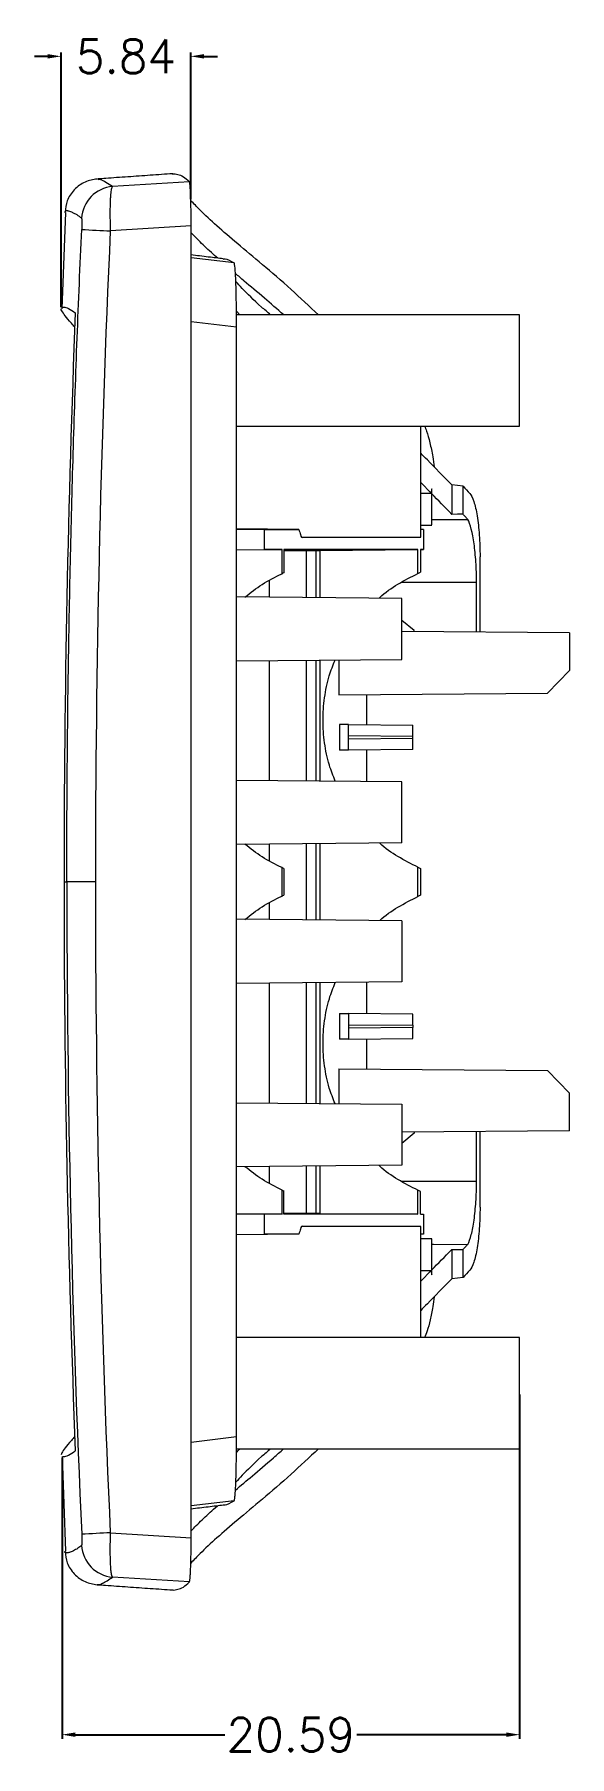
# Model space of a CAD drawing. Header units: inches. Extents: x 1474 to 3696, y 573 to 1061.
# Drawn here: x 1860.5 to 1884.6, y 852.7 to 930.1 of the extents above; entities that cross this region are included whole.
import ezdxf

# ---------------------------------------------------------------- set-up
doc = ezdxf.new("R2010")
doc.units = ezdxf.units.IN
doc.styles.get("Standard").update_dxf_attribs({"font": 'txt', "bigfont": 'gbcbig.shx'})
doc.dimstyles.new('2', dxfattribs={"dimtxt": 1.5, "dimasz": 0.6, "dimexe": 0.18, "dimexo": 0.0625, "dimgap": 0.09, "dimtad": 0, "dimtih": 1, "dimtoh": 1, "dimzin": 0, "dimdsep": 46, "dimtxsty": 'Standard', "dimcen": 0, "dimadec": 0, "dimazin": 2, "dimtfac": 1, "dimtofl": 0, "dimtmove": 0, "dimatfit": 3, "dimfxl": 0, "dimtolj": 1, "dimtzin": 0, "dimarcsym": 0})

# ---------------------------------------------------------------- blocks, each defined once
blk = doc.blocks.new('*D221')
at = {"color": 0, "lineweight": -2, "transparency": 16777216}
for p, q in [((1882.312, 868.966), (1882.312, 853.489)), ((1861.724, 866.114), (1861.724, 853.489)), ((1862.324, 853.669), (1869.053, 853.669)), ((1881.712, 853.669), (1874.983, 853.669))]:
    blk.add_line(p, q, dxfattribs=at)
at = {"color": 0, "transparency": 16777216}
for points in [[(1862.324, 853.769), (1862.324, 853.569), (1861.724, 853.669)], [(1881.712, 853.769), (1881.712, 853.569), (1882.312, 853.669)]]:
    blk.add_solid(points, dxfattribs=at)
at = {"layer": 'Defpoints', "color": 0, "transparency": 16777216}
for p in [(1882.312, 869.028), (1861.724, 866.176), (1882.312, 853.669)]:
    blk.add_point(p, dxfattribs=at)
at = {"color": 0, "transparency": 16777216, "insert": (1872.018, 853.669), "char_height": 1.5, "attachment_point": 5}
blk.add_mtext('\\A1;20.59', dxfattribs=at)
blk = doc.blocks.new('*D222')
at = {"color": 0, "lineweight": -2, "transparency": 16777216}
for p, q in [((1861.082, 929.159), (1860.482, 929.159)), ((1861.682, 917.87), (1861.682, 929.339)), ((1867.519, 922.733), (1867.519, 929.339)), ((1868.119, 929.159), (1868.719, 929.159))]:
    blk.add_line(p, q, dxfattribs=at)
at = {"color": 0, "transparency": 16777216}
for points in [[(1861.082, 929.259), (1861.082, 929.059), (1861.682, 929.159)], [(1868.119, 929.259), (1868.119, 929.059), (1867.519, 929.159)]]:
    blk.add_solid(points, dxfattribs=at)
at = {"layer": 'Defpoints', "color": 0, "transparency": 16777216}
for p in [(1861.682, 929.159), (1867.519, 922.67), (1861.682, 917.808)]:
    blk.add_point(p, dxfattribs=at)
at = {"color": 0, "transparency": 16777216, "insert": (1864.6, 929.159), "char_height": 1.5, "attachment_point": 5}
blk.add_mtext('\\A1;5.84', dxfattribs=at)

msp = doc.modelspace()

# ---------------------------------------------------------------- linework, layer by layer
at = {"color": 7, "linetype": 'Continuous', "lineweight": 15}
for p, q in [((1863.34, 923.611), (1863.334, 923.611)), ((1867.455, 923.52), (1863.999, 923.299)), ((1861.88, 922.138), (1861.721, 917.806)), ((1867.534, 921.54), (1863.91, 921.308)), ((1867.534, 862.517), (1867.534, 921.54)), ((1869.732, 917.528), (1869.572, 917.697)), ((1882.314, 917.528), (1869.573, 917.528)), ((1869.577, 867.059), (1869.577, 916.997)), ((1869.577, 912.528), (1882.314, 912.528)), ((1878.328, 909.517), (1877.862, 909.988)), ((1877.862, 909.513), (1878.328, 909.517)), ((1879.258, 909.883), (1879.258, 908.558)), ((1879.767, 909.82), (1879.258, 909.883)), ((1879.767, 908.562), (1879.767, 909.82)), ((1872.383, 907.882), (1869.577, 907.906)), ((1869.577, 907.889), (1870.838, 907.878)), ((1870.838, 906.978), (1870.838, 907.878)), ((1877.862, 908.078), (1878.362, 908.078)), ((1877.983, 907.878), (1877.862, 907.879)), ((1877.983, 907.878), (1877.983, 906.978)), ((1878.362, 908.319), (1879.984, 908.332)), ((1872.55, 907.528), (1877.864, 907.528)), ((1869.577, 906.967), (1870.838, 906.978)), ((1869.577, 906.958), (1871.623, 906.976)), ((1871.623, 905.889), (1871.623, 906.976)), ((1871.706, 906.976), (1871.706, 905.926)), ((1871.706, 906.935), (1872.712, 906.935)), ((1872.712, 906.935), (1873.162, 906.939)), ((1872.712, 906.935), (1872.712, 904.816)), ((1873.162, 906.939), (1873.323, 906.939)), ((1873.162, 904.812), (1873.162, 906.939)), ((1873.323, 906.939), (1877.736, 906.978)), ((1873.323, 906.939), (1873.323, 904.81)), ((1877.736, 905.9), (1877.736, 906.978)), ((1877.983, 906.978), (1877.856, 906.978)), ((1877.856, 906.978), (1877.856, 905.953)), ((1877.856, 906.977), (1877.983, 906.978)), ((1880.532, 903.263), (1880.532, 906.654)), ((1871.062, 904.83), (1871.062, 905.588)), ((1880.374, 903.265), (1880.374, 905.513)), ((1877.012, 904.778), (1869.577, 904.843)), ((1877.012, 902.028), (1877.012, 904.778)), ((1877.562, 903.328), (1877.012, 903.79)), ((1884.562, 903.228), (1877.012, 903.294)), ((1877.562, 903.289), (1877.562, 903.328)), ((1884.562, 903.228), (1884.562, 901.528)), ((1869.577, 901.963), (1877.012, 902.028)), ((1871.062, 896.58), (1871.062, 901.976)), ((1872.712, 901.991), (1872.712, 896.566)), ((1873.162, 896.562), (1873.162, 901.995)), ((1873.323, 901.996), (1873.323, 896.56)), ((1874.176, 902.004), (1874.176, 900.438)), ((1883.562, 900.52), (1884.562, 901.528)), ((1874.176, 900.438), (1883.562, 900.52)), ((1875.442, 899.096), (1875.442, 900.449)), ((1874.214, 899.107), (1874.214, 897.949)), ((1874.612, 899.104), (1874.214, 899.107)), ((1874.612, 897.953), (1874.612, 899.104)), ((1874.612, 898.604), (1877.512, 898.578)), ((1874.613, 899.104), (1877.512, 899.078)), ((1877.512, 898.478), (1877.512, 898.578)), ((1874.612, 897.953), (1874.214, 897.949)), ((1877.512, 898.478), (1874.612, 898.453)), ((1877.512, 897.978), (1874.613, 897.953)), ((1875.442, 896.542), (1875.442, 897.96)), ((1877.012, 896.528), (1869.577, 896.593)), ((1877.012, 893.778), (1877.012, 896.528)), ((1877.012, 893.778), (1869.577, 893.713)), ((1871.062, 892.968), (1871.062, 893.726)), ((1872.712, 893.741), (1872.712, 890.316)), ((1873.162, 890.312), (1873.162, 893.745)), ((1873.323, 893.746), (1873.323, 890.31)), ((1871.623, 891.39), (1871.623, 892.667)), ((1871.706, 892.63), (1871.706, 891.426)), ((1877.736, 891.372), (1877.736, 892.684)), ((1877.856, 892.631), (1877.856, 891.426)), ((1871.062, 890.33), (1871.062, 891.088)), ((1877.012, 890.278), (1869.577, 890.343)), ((1877.012, 890.278), (1877.012, 887.528)), ((1877.012, 887.528), (1869.577, 887.463)), ((1871.062, 882.08), (1871.062, 887.476)), ((1872.712, 887.491), (1872.712, 882.066)), ((1873.162, 882.062), (1873.162, 887.495)), ((1873.323, 887.496), (1873.323, 882.06)), ((1875.442, 886.096), (1875.442, 887.515)), ((1874.214, 886.107), (1874.214, 884.949)), ((1874.214, 886.107), (1874.612, 886.104)), ((1874.612, 886.104), (1874.612, 884.953)), ((1874.612, 885.604), (1877.512, 885.578)), ((1877.512, 885.478), (1874.612, 885.453)), ((1877.512, 886.078), (1874.613, 886.103)), ((1877.512, 885.578), (1877.512, 885.478)), ((1874.612, 884.953), (1874.214, 884.949)), ((1874.613, 884.953), (1877.512, 884.978)), ((1875.442, 883.608), (1875.442, 884.96)), ((1874.176, 883.619), (1874.176, 882.053)), ((1874.176, 883.619), (1883.562, 883.537)), ((1883.562, 883.537), (1884.562, 882.528)), ((1884.562, 880.828), (1884.562, 882.528)), ((1869.577, 882.093), (1877.012, 882.028)), ((1877.012, 882.028), (1877.012, 879.278)), ((1884.562, 880.828), (1877.012, 880.762)), ((1877.562, 880.728), (1877.012, 880.266)), ((1877.562, 880.767), (1877.562, 880.728)), ((1880.374, 878.543), (1880.374, 880.792)), ((1880.532, 877.402), (1880.532, 880.793)), ((1877.012, 879.278), (1869.577, 879.213)), ((1871.062, 878.469), (1871.062, 879.226)), ((1872.712, 879.241), (1872.712, 877.121)), ((1873.162, 877.117), (1873.162, 879.245)), ((1873.323, 879.246), (1873.323, 877.117)), ((1871.623, 877.081), (1871.623, 878.167)), ((1871.706, 877.081), (1871.706, 878.131)), ((1877.736, 877.079), (1877.736, 878.156)), ((1877.856, 877.078), (1877.856, 878.103)), ((1869.577, 877.099), (1871.623, 877.081)), ((1870.838, 877.078), (1869.577, 877.089)), ((1870.838, 876.178), (1870.838, 877.078)), ((1871.706, 877.122), (1872.712, 877.121)), ((1873.162, 877.117), (1872.712, 877.121)), ((1873.323, 877.117), (1873.162, 877.117)), ((1873.323, 877.117), (1877.736, 877.079)), ((1877.856, 877.079), (1877.983, 877.078)), ((1877.983, 877.078), (1877.983, 876.178)), ((1869.577, 876.167), (1870.838, 876.178)), ((1872.383, 876.175), (1869.577, 876.15)), ((1877.864, 876.528), (1872.55, 876.528)), ((1877.983, 876.178), (1877.862, 876.177)), ((1878.362, 875.978), (1877.862, 875.978)), ((1879.258, 875.499), (1879.258, 874.173)), ((1879.258, 875.499), (1879.767, 875.494)), ((1879.767, 874.237), (1879.767, 875.494)), ((1877.862, 874.543), (1878.328, 874.54)), ((1877.862, 874.066), (1878.328, 874.54)), ((1879.767, 874.237), (1879.258, 874.173)), ((1882.314, 871.528), (1869.577, 871.528)), ((1861.724, 866.176), (1861.88, 861.918)), ((1869.575, 866.528), (1882.314, 866.528)), ((1863.91, 862.749), (1867.534, 862.517)), ((1861.858, 861.895), (1861.857, 861.917)), ((1867.455, 860.537), (1863.999, 860.758))]:
    msp.add_line(p, q, dxfattribs=at)
at = {"color": 8, "linetype": 'Continuous', "lineweight": 15}
for p, q in [((1869.47, 919.866), (1867.534, 920.094)), ((1867.534, 917.238), (1869.577, 916.997)), ((1877.017, 905.513), (1880.374, 905.513)), ((1880.374, 878.543), (1877.017, 878.543)), ((1869.577, 867.059), (1867.534, 866.818)), ((1869.47, 864.191), (1867.534, 863.962))]:
    msp.add_line(p, q, dxfattribs=at)
at = {"color": 7, "linetype": 'Continuous', "lineweight": 15, "flags": 128}
for points in [[(1879.767, 908.562), (1879.512, 908.56), (1879.258, 908.558)], [(1878.362, 875.738), (1878.444, 875.737), (1879.984, 875.724)]]:
    msp.add_lwpolyline(points, dxfattribs=at)
at = {"color": 7, "linetype": 'Continuous', "lineweight": 15}
for centre, radius, start, end in [((1864.108, 921.801), 1.502, 94.14681, 177.23614), ((1866.321, 980.059), 58.801, 266.38062, 267.64972), ((1864.108, 862.256), 1.502, 182.76386, 265.85319), ((1866.321, 803.999), 58.799, 92.35026, 93.6194)]:
    msp.add_arc(centre, radius, start, end, dxfattribs=at)
for points, knots in [([(1863.304, 923.641), (1863.12, 923.61), (1862.75, 923.549), (1862.247, 923.184), (1861.921, 922.679), (1861.882, 922.327), (1861.864, 922.161)], [0, 0, 0, 0, 0.255761, 0.51303, 0.770301, 1, 1, 1, 1]), ([(1866.705, 923.878), (1866.373, 923.855), (1865.729, 923.81), (1864.684, 923.737), (1863.887, 923.681), (1863.45, 923.651), (1863.331, 923.642)], [0, 0, 0, 0, 0.310377, 0.60128, 0.892115, 1, 1, 1, 1]), ([(1866.686, 923.872), (1866.693, 923.874), (1866.747, 923.891), (1866.94, 923.851), (1867.177, 923.777), (1867.363, 923.606), (1867.455, 923.52)], [0, 0, 0, 0, 0.051656, 0.367617, 0.683817, 1, 1, 1, 1]), ([(1867.534, 921.54), (1867.534, 921.668), (1867.534, 921.793), (1867.532, 922.041), (1867.53, 922.164), (1867.526, 922.4), (1867.524, 922.512), (1867.518, 922.723), (1867.515, 922.824), (1867.507, 923.005), (1867.503, 923.087), (1867.495, 923.232), (1867.49, 923.295), (1867.476, 923.449), (1867.466, 923.509), (1867.455, 923.52)], [0, 0, 0, 0, 0.125, 0.125, 0.25, 0.25, 0.375, 0.375, 0.5, 0.5, 0.625, 0.625, 0.75, 0.75, 1, 1, 1, 1]), ([(1863.91, 921.308), (1863.908, 921.355), (1863.905, 921.451), (1863.901, 921.592), (1863.899, 921.732), (1863.897, 921.87), (1863.896, 922.004), (1863.896, 922.135), (1863.896, 922.26), (1863.898, 922.381), (1863.901, 922.496), (1863.905, 922.635), (1863.912, 922.792), (1863.924, 922.954), (1863.939, 923.091), (1863.956, 923.197), (1863.976, 923.273), (1863.991, 923.29), (1863.999, 923.299)], [0, 0, 0, 0, 0.047098, 0.094136, 0.14107, 0.187863, 0.234504, 0.281005, 0.327377, 0.37363, 0.419763, 0.465774, 0.549488, 0.635344, 0.723314, 0.813443, 0.905729, 1, 1, 1, 1]), ([(1873.266, 917.528), (1872.851, 917.917), (1871.973, 918.739), (1870.714, 919.819), (1869.601, 920.751), (1868.668, 921.545), (1867.972, 922.199), (1867.653, 922.531), (1867.519, 922.67)], [0, 0, 0, 0, 0.159527, 0.337252, 0.514901, 0.692554, 0.870634, 1, 1, 1, 1]), ([(1861.856, 922.163), (1861.856, 922.159), (1861.855, 922.153), (1861.857, 922.143), (1861.858, 922.139)], [0, 0, 0, 0, 0.586976, 1, 1, 1, 1]), ([(1862.607, 921.873), (1862.614, 921.868), (1862.617, 921.812), (1862.618, 921.629), (1862.615, 921.503), (1862.609, 921.376)], [0, 0, 0, 0, 0.5, 0.5, 1, 1, 1, 1]), ([(1861.94, 892.028), (1861.941, 892.845), (1861.943, 894.477), (1861.957, 896.925), (1861.98, 899.373), (1862.013, 901.82), (1862.055, 904.267), (1862.106, 906.713), (1862.166, 909.158), (1862.236, 911.603), (1862.315, 914.047), (1862.404, 916.491), (1862.501, 918.934), (1862.573, 920.562), (1862.609, 921.376)], [0, 0, 0, 0, 0.083411, 0.166807, 0.250187, 0.333554, 0.416906, 0.500245, 0.583571, 0.666883, 0.750182, 0.833468, 0.916741, 1, 1, 1, 1]), ([(1868.729, 920.081), (1868.633, 920.166), (1868.305, 920.454), (1867.904, 920.842), (1867.645, 921.11), (1867.534, 921.225)], [0, 0, 0, 0, 0.1925691, 0.6559077, 1, 1, 1, 1]), ([(1868.978, 920.051), (1868.874, 920.063), (1868.539, 920.104), (1868.1, 920.156), (1867.661, 920.209), (1867.534, 920.225)], [0, 0, 0, 0, 0.245044, 0.781712, 1, 1, 1, 1]), ([(1868.977, 920.043), (1869.003, 920.048), (1869.117, 920.069), (1869.316, 919.955), (1869.47, 919.866)], [0, 0, 0, 0, 0.224278, 1, 1, 1, 1]), ([(1869.577, 916.997), (1869.577, 917.184), (1869.576, 917.367), (1869.573, 917.728), (1869.571, 917.908), (1869.566, 918.251), (1869.563, 918.414), (1869.555, 918.723), (1869.55, 918.869), (1869.54, 919.133), (1869.535, 919.252), (1869.523, 919.462), (1869.517, 919.553), (1869.498, 919.773), (1869.484, 919.855), (1869.47, 919.866)], [0, 0, 0, 0, 0.125, 0.125, 0.25, 0.25, 0.375, 0.375, 0.5, 0.5, 0.625, 0.625, 0.75, 0.75, 1, 1, 1, 1]), ([(1871.699, 917.528), (1871.405, 917.785), (1870.769, 918.341), (1870.046, 918.947), (1869.656, 919.279), (1869.527, 919.389)], [0, 0, 0, 0, 0.362866, 0.788257, 1, 1, 1, 1]), ([(1871.111, 917.528), (1870.971, 917.648), (1870.436, 918.106), (1869.927, 918.622), (1869.636, 918.932), (1869.542, 919.031)], [0, 0, 0, 0, 0.193021, 0.740811, 1, 1, 1, 1]), ([(1862.301, 916.97), (1862.247, 917.032), (1862.06, 917.243), (1861.856, 917.5), (1861.729, 917.687), (1861.677, 917.786), (1861.681, 917.803), (1861.682, 917.808)], [0, 0, 0, 0, 0.133693, 0.458575, 0.78333, 0.945701, 1, 1, 1, 1]), ([(1861.754, 917.881), (1861.769, 917.882), (1861.819, 917.887), (1862.004, 917.834), (1862.216, 917.697), (1862.322, 917.628)], [0, 0, 0, 0, 0.187849, 0.593855, 1, 1, 1, 1]), ([(1882.312, 915.028), (1882.312, 915.356), (1882.312, 915.683), (1882.312, 916.287), (1882.312, 916.565), (1882.312, 917.027), (1882.312, 917.213), (1882.312, 917.463), (1882.312, 917.528), (1882.312, 917.528)], [0, 0, 0, 0, 0.25, 0.25, 0.5, 0.5, 0.75, 0.75, 1, 1, 1, 1]), ([(1882.312, 912.528), (1882.312, 912.528), (1882.312, 912.593), (1882.312, 912.844), (1882.312, 913.029), (1882.312, 913.492), (1882.312, 913.769), (1882.312, 914.374), (1882.312, 914.701), (1882.312, 915.028)], [0, 0, 0, 0, 0.25, 0.25, 0.5, 0.5, 0.75, 0.75, 1, 1, 1, 1]), ([(1877.862, 910.028), (1877.862, 910.356), (1877.862, 910.683), (1877.862, 911.287), (1877.862, 911.565), (1877.862, 912.027), (1877.862, 912.213), (1877.862, 912.463), (1877.862, 912.528), (1877.862, 912.528)], [0, 0, 0, 0, 0.25, 0.25, 0.5, 0.5, 0.75, 0.75, 1, 1, 1, 1]), ([(1878.035, 912.528), (1878.067, 912.455), (1878.153, 912.259), (1878.278, 911.791), (1878.394, 911.25), (1878.448, 910.846), (1878.468, 910.691)], [0, 0, 0, 0, 0.184452, 0.495045, 0.805576, 1, 1, 1, 1]), ([(1879.258, 909.883), (1878.881, 910.271), (1878.394, 910.773), (1877.961, 911.208), (1877.862, 911.307)], [0, 0, 0, 0, 0.771623, 1, 1, 1, 1]), ([(1877.862, 907.528), (1877.862, 907.528), (1877.862, 907.593), (1877.862, 907.844), (1877.862, 908.029), (1877.862, 908.492), (1877.862, 908.769), (1877.862, 909.374), (1877.862, 909.701), (1877.862, 910.028)], [0, 0, 0, 0, 0.25, 0.25, 0.5, 0.5, 0.75, 0.75, 1, 1, 1, 1]), ([(1878.362, 909.706), (1878.357, 909.687), (1878.349, 909.65), (1878.338, 909.586), (1878.331, 909.54), (1878.328, 909.517)], [0, 0, 0, 0, 0.344683, 0.678001, 1, 1, 1, 1]), ([(1878.362, 908.084), (1878.362, 908.082), (1878.362, 908.072), (1878.362, 908.12), (1878.362, 908.226), (1878.362, 908.394), (1878.362, 908.604), (1878.362, 908.842), (1878.362, 909.09), (1878.362, 909.329), (1878.362, 909.546), (1878.362, 909.653), (1878.362, 909.706)], [0, 0, 0, 0, 0.022303, 0.130935, 0.239569, 0.348203, 0.456835, 0.565468, 0.674101, 0.782735, 0.891367, 1, 1, 1, 1]), ([(1880.076, 909.494), (1880.139, 909.427), (1880.199, 909.307), (1880.311, 908.961), (1880.36, 908.744), (1880.444, 908.227), (1880.476, 907.939), (1880.521, 907.311), (1880.532, 906.988), (1880.532, 906.654)], [0, 0, 0, 0, 0.25, 0.25, 0.5, 0.5, 0.75, 0.75, 1, 1, 1, 1]), ([(1870.838, 907.878), (1870.901, 907.879), (1871.029, 907.879), (1871.231, 907.88), (1871.443, 907.88), (1871.664, 907.881), (1871.894, 907.881), (1872.133, 907.882), (1872.3, 907.882), (1872.383, 907.882)], [0, 0, 0, 0, 0.143115, 0.286138, 0.429074, 0.571924, 0.714693, 0.857384, 1, 1, 1, 1]), ([(1872.383, 907.882), (1872.406, 907.798), (1872.458, 907.604), (1872.517, 907.488), (1872.55, 907.529), (1872.55, 907.529)], [0, 0, 0, 0, 0.430989, 0.997222, 1, 1, 1, 1]), ([(1879.984, 908.332), (1879.948, 908.371), (1879.875, 908.448), (1879.803, 908.524), (1879.767, 908.562)], [0, 0, 0, 0, 0.496456, 1, 1, 1, 1]), ([(1880.374, 905.513), (1880.374, 905.823), (1880.364, 906.125), (1880.327, 906.711), (1880.299, 906.986), (1880.194, 907.737), (1880.095, 908.121), (1879.984, 908.332)], [0, 0, 0, 0, 0.25, 0.25, 0.5, 0.5, 1, 1, 1, 1]), ([(1871.623, 906.976), (1871.553, 906.976), (1871.413, 906.976), (1871.213, 906.977), (1871.02, 906.977), (1870.899, 906.978), (1870.838, 906.978)], [0, 0, 0, 0, 0.249232, 0.498973, 0.749227, 1, 1, 1, 1]), ([(1877.736, 906.978), (1877.651, 906.978), (1877.474, 906.978), (1877.202, 906.977), (1876.918, 906.977), (1876.556, 906.977), (1876.026, 906.976), (1875.321, 906.976), (1874.509, 906.975), (1873.852, 906.974), (1873.353, 906.974), (1872.952, 906.974), (1872.532, 906.974), (1872.1, 906.975), (1871.837, 906.975), (1871.706, 906.976)], [0, 0, 0, 0, 0.038107, 0.079774, 0.125, 0.170068, 0.250002, 0.375003, 0.500006, 0.625006, 0.687577, 0.750003, 0.83424, 0.917571, 1, 1, 1, 1]), ([(1869.954, 904.84), (1870.206, 905.038), (1870.725, 905.448), (1871.318, 905.739), (1871.623, 905.889)], [0, 0, 0, 0, 0.485047, 1, 1, 1, 1]), ([(1875.993, 904.787), (1876.003, 904.797), (1876.253, 905.044), (1876.831, 905.438), (1877.434, 905.746), (1877.736, 905.9)], [0, 0, 0, 0, 0.019505, 0.509564, 1, 1, 1, 1]), ([(1874.021, 896.554), (1873.925, 896.795), (1873.703, 897.352), (1873.518, 898.276), (1873.443, 899.292), (1873.518, 900.309), (1873.7, 901.223), (1873.918, 901.77), (1874.011, 902.002)], [0, 0, 0, 0, 0.139049, 0.320815, 0.502675, 0.684441, 0.866301, 1, 1, 1, 1]), ([(1877.512, 898.578), (1877.512, 898.602), (1877.512, 898.65), (1877.512, 898.72), (1877.512, 898.787), (1877.512, 898.85), (1877.512, 898.907), (1877.512, 898.957), (1877.512, 899), (1877.512, 899.035), (1877.512, 899.06), (1877.512, 899.075), (1877.512, 899.077), (1877.512, 899.078)], [0, 0, 0, 0, 0.090908, 0.181815, 0.272723, 0.36363, 0.454537, 0.545445, 0.636354, 0.727263, 0.818174, 0.909086, 1, 1, 1, 1]), ([(1877.512, 897.978), (1877.512, 897.979), (1877.512, 897.981), (1877.512, 897.997), (1877.512, 898.022), (1877.512, 898.056), (1877.512, 898.099), (1877.512, 898.15), (1877.512, 898.207), (1877.512, 898.27), (1877.512, 898.337), (1877.512, 898.407), (1877.512, 898.454), (1877.512, 898.478)], [0, 0, 0, 0, 0.090914, 0.181826, 0.272737, 0.363646, 0.454555, 0.545463, 0.63637, 0.727277, 0.818185, 0.909092, 1, 1, 1, 1]), ([(1871.623, 892.667), (1871.318, 892.817), (1870.725, 893.108), (1870.206, 893.518), (1869.954, 893.717)], [0, 0, 0, 0, 0.51467, 1, 1, 1, 1]), ([(1877.736, 892.684), (1877.434, 892.839), (1876.832, 893.147), (1876.263, 893.531), (1876.021, 893.769), (1876.021, 893.77)], [0, 0, 0, 0, 0.499829, 0.999539, 1, 1, 1, 1]), ([(1863.242, 892.028), (1863.084, 892.028), (1862.919, 892.028), (1862.607, 892.028), (1862.459, 892.028), (1862.214, 892.028), (1862.116, 892.028), (1861.984, 892.028), (1861.948, 892.028), (1861.94, 892.028)], [0, 0, 0, 0, 0.25, 0.25, 0.5, 0.5, 0.75, 0.75, 1, 1, 1, 1]), ([(1869.954, 890.34), (1870.205, 890.539), (1870.724, 890.948), (1871.318, 891.24), (1871.623, 891.39)], [0, 0, 0, 0, 0.485195, 1, 1, 1, 1]), ([(1876.021, 890.287), (1876.021, 890.287), (1876.263, 890.525), (1876.832, 890.909), (1877.434, 891.218), (1877.736, 891.372)], [0, 0, 0, 0, 0.000461, 0.500038, 1, 1, 1, 1]), ([(1874.011, 882.054), (1873.918, 882.286), (1873.7, 882.833), (1873.518, 883.748), (1873.443, 884.764), (1873.518, 885.781), (1873.703, 886.705), (1873.925, 887.261), (1874.021, 887.502)], [0, 0, 0, 0, 0.133701, 0.315468, 0.497327, 0.679093, 0.860953, 1, 1, 1, 1]), ([(1877.512, 885.578), (1877.512, 885.602), (1877.512, 885.65), (1877.512, 885.72), (1877.512, 885.787), (1877.512, 885.85), (1877.512, 885.907), (1877.512, 885.957), (1877.512, 886), (1877.512, 886.035), (1877.512, 886.06), (1877.512, 886.075), (1877.512, 886.077), (1877.512, 886.078)], [0, 0, 0, 0, 0.090911, 0.181821, 0.27273, 0.363638, 0.454546, 0.545454, 0.636362, 0.72727, 0.818179, 0.909089, 1, 1, 1, 1]), ([(1877.512, 884.978), (1877.512, 884.979), (1877.512, 884.981), (1877.512, 884.997), (1877.512, 885.022), (1877.512, 885.056), (1877.512, 885.099), (1877.512, 885.15), (1877.512, 885.207), (1877.512, 885.27), (1877.512, 885.337), (1877.512, 885.407), (1877.512, 885.454), (1877.512, 885.478)], [0, 0, 0, 0, 0.090911, 0.181821, 0.27273, 0.363638, 0.454546, 0.545454, 0.636362, 0.72727, 0.818179, 0.909089, 1, 1, 1, 1]), ([(1871.623, 878.167), (1871.318, 878.317), (1870.725, 878.609), (1870.206, 879.018), (1869.954, 879.217)], [0, 0, 0, 0, 0.514818, 1, 1, 1, 1]), ([(1877.736, 878.156), (1877.434, 878.31), (1876.831, 878.619), (1876.253, 879.012), (1876.003, 879.26), (1875.993, 879.269)], [0, 0, 0, 0, 0.490306, 0.980494, 1, 1, 1, 1]), ([(1879.984, 875.724), (1880.04, 875.83), (1880.091, 875.975), (1880.163, 876.253), (1880.185, 876.356), (1880.227, 876.574), (1880.246, 876.691), (1880.281, 876.94), (1880.297, 877.073), (1880.324, 877.347), (1880.336, 877.488), (1880.364, 877.924), (1880.374, 878.233), (1880.374, 878.543)], [0, 0, 0, 0, 0.25, 0.25, 0.375, 0.375, 0.5, 0.5, 0.625, 0.625, 0.75, 0.75, 1, 1, 1, 1]), ([(1871.623, 877.081), (1871.553, 877.081), (1871.413, 877.08), (1871.213, 877.08), (1871.02, 877.079), (1870.899, 877.079), (1870.838, 877.078)], [0, 0, 0, 0, 0.249232, 0.498973, 0.749227, 1, 1, 1, 1]), ([(1877.736, 877.079), (1877.651, 877.079), (1877.474, 877.079), (1877.202, 877.079), (1876.918, 877.079), (1876.556, 877.08), (1876.026, 877.08), (1875.321, 877.081), (1874.509, 877.082), (1873.852, 877.082), (1873.353, 877.082), (1872.952, 877.082), (1872.532, 877.082), (1872.1, 877.082), (1871.837, 877.081), (1871.706, 877.081)], [0, 0, 0, 0, 0.038107, 0.079774, 0.125, 0.170068, 0.250002, 0.375003, 0.500006, 0.625006, 0.687577, 0.750003, 0.83424, 0.917571, 1, 1, 1, 1]), ([(1880.532, 877.402), (1880.532, 877.069), (1880.521, 876.744), (1880.476, 876.116), (1880.443, 875.828), (1880.36, 875.311), (1880.31, 875.094), (1880.199, 874.749), (1880.139, 874.63), (1880.076, 874.563)], [0, 0, 0, 0, 0.25, 0.25, 0.5, 0.5, 0.75, 0.75, 1, 1, 1, 1]), ([(1872.55, 876.528), (1872.55, 876.528), (1872.517, 876.569), (1872.458, 876.453), (1872.406, 876.259), (1872.383, 876.175)], [0, 0, 0, 0, 0.002778, 0.569008, 1, 1, 1, 1]), ([(1877.862, 874.028), (1877.862, 874.356), (1877.862, 874.683), (1877.862, 875.287), (1877.862, 875.565), (1877.862, 876.027), (1877.862, 876.213), (1877.862, 876.463), (1877.862, 876.528), (1877.862, 876.528)], [0, 0, 0, 0, 0.25, 0.25, 0.5, 0.5, 0.75, 0.75, 1, 1, 1, 1]), ([(1878.362, 874.35), (1878.362, 874.404), (1878.362, 874.511), (1878.362, 874.727), (1878.362, 874.966), (1878.362, 875.214), (1878.362, 875.452), (1878.362, 875.662), (1878.362, 875.83), (1878.362, 875.937), (1878.362, 875.984), (1878.362, 875.975), (1878.362, 875.973)], [0, 0, 0, 0, 0.108633, 0.217265, 0.325899, 0.434532, 0.543165, 0.651797, 0.760431, 0.869065, 0.977697, 1, 1, 1, 1]), ([(1879.767, 875.494), (1879.803, 875.533), (1879.875, 875.608), (1879.948, 875.686), (1879.984, 875.724)], [0, 0, 0, 0, 0.503544, 1, 1, 1, 1]), ([(1878.328, 874.54), (1878.331, 874.517), (1878.338, 874.471), (1878.349, 874.407), (1878.357, 874.369), (1878.362, 874.35)], [0, 0, 0, 0, 0.321999, 0.655317, 1, 1, 1, 1]), ([(1879.258, 874.173), (1878.881, 873.786), (1878.394, 873.284), (1877.961, 872.849), (1877.862, 872.75)], [0, 0, 0, 0, 0.771623, 1, 1, 1, 1]), ([(1877.862, 871.528), (1877.862, 871.528), (1877.862, 871.593), (1877.862, 871.844), (1877.862, 872.029), (1877.862, 872.492), (1877.862, 872.769), (1877.862, 873.374), (1877.862, 873.701), (1877.862, 874.028)], [0, 0, 0, 0, 0.25, 0.25, 0.5, 0.5, 0.75, 0.75, 1, 1, 1, 1]), ([(1878.469, 873.366), (1878.449, 873.215), (1878.398, 872.833), (1878.29, 872.316), (1878.165, 871.835), (1878.075, 871.623), (1878.034, 871.528)], [0, 0, 0, 0, 0.188764, 0.478559, 0.768402, 1, 1, 1, 1]), ([(1882.312, 869.028), (1882.312, 869.356), (1882.312, 869.683), (1882.312, 870.287), (1882.312, 870.565), (1882.312, 871.027), (1882.312, 871.213), (1882.312, 871.463), (1882.312, 871.528), (1882.312, 871.528)], [0, 0, 0, 0, 0.25, 0.25, 0.5, 0.5, 0.75, 0.75, 1, 1, 1, 1]), ([(1882.312, 866.528), (1882.312, 866.528), (1882.312, 866.593), (1882.312, 866.844), (1882.312, 867.029), (1882.312, 867.492), (1882.312, 867.769), (1882.312, 868.374), (1882.312, 868.701), (1882.312, 869.028)], [0, 0, 0, 0, 0.25, 0.25, 0.5, 0.5, 0.75, 0.75, 1, 1, 1, 1]), ([(1862.304, 867.089), (1862.249, 867.027), (1862.06, 866.815), (1861.859, 866.559), (1861.72, 866.362), (1861.691, 866.288), (1861.681, 866.263)], [0, 0, 0, 0, 0.1433875, 0.4861156, 0.8287097, 1, 1, 1, 1]), ([(1869.47, 864.191), (1869.477, 864.196), (1869.484, 864.219), (1869.497, 864.298), (1869.504, 864.356), (1869.517, 864.503), (1869.523, 864.592), (1869.535, 864.801), (1869.54, 864.922), (1869.55, 865.185), (1869.555, 865.329), (1869.563, 865.638), (1869.566, 865.804), (1869.574, 866.316), (1869.577, 866.686), (1869.577, 867.059)], [0, 0, 0, 0, 0.125, 0.125, 0.25, 0.25, 0.375, 0.375, 0.5, 0.5, 0.625, 0.625, 0.75, 0.75, 1, 1, 1, 1]), ([(1861.754, 866.176), (1861.769, 866.174), (1861.819, 866.17), (1862.004, 866.222), (1862.216, 866.36), (1862.322, 866.429)], [0, 0, 0, 0, 0.187849, 0.593855, 1, 1, 1, 1]), ([(1873.266, 866.528), (1872.851, 866.14), (1871.973, 865.318), (1870.714, 864.238), (1869.601, 863.306), (1868.668, 862.512), (1867.972, 861.857), (1867.653, 861.525), (1867.518, 861.386)], [0, 0, 0, 0, 0.159502, 0.3372, 0.514821, 0.692448, 0.8705, 1, 1, 1, 1]), ([(1869.524, 864.668), (1869.773, 864.877), (1870.297, 865.319), (1871.037, 865.943), (1871.544, 866.393), (1871.696, 866.528)], [0, 0, 0, 0, 0.387561, 0.815574, 1, 1, 1, 1]), ([(1871.111, 866.528), (1870.971, 866.409), (1870.436, 865.95), (1869.928, 865.435), (1869.636, 865.125), (1869.543, 865.026)], [0, 0, 0, 0, 0.193131, 0.741232, 1, 1, 1, 1]), ([(1869.573, 866.366), (1869.611, 866.408), (1869.653, 866.454), (1869.721, 866.521), (1869.728, 866.528)], [0, 0, 0, 0, 0.894281, 1, 1, 1, 1]), ([(1867.534, 863.831), (1867.662, 863.847), (1868.076, 863.897), (1868.534, 863.952), (1868.876, 863.993), (1868.98, 864.006)], [0, 0, 0, 0, 0.236552, 0.767036, 1, 1, 1, 1]), ([(1867.534, 862.833), (1867.554, 862.854), (1867.707, 863.017), (1868.096, 863.4), (1868.475, 863.759), (1868.721, 863.972), (1868.724, 863.975)], [0, 0, 0, 0, 0.06893, 0.531466, 0.994605, 1, 1, 1, 1]), ([(1868.979, 864.013), (1869.005, 864.008), (1869.118, 863.987), (1869.316, 864.102), (1869.47, 864.191)], [0, 0, 0, 0, 0.2198729, 1, 1, 1, 1]), ([(1862.609, 862.681), (1862.615, 862.554), (1862.618, 862.427), (1862.617, 862.245), (1862.614, 862.189), (1862.607, 862.183)], [0, 0, 0, 0, 0.5, 0.5, 1, 1, 1, 1]), ([(1863.999, 860.758), (1863.996, 860.761), (1863.988, 860.767), (1863.978, 860.786), (1863.969, 860.811), (1863.96, 860.844), (1863.952, 860.882), (1863.944, 860.926), (1863.932, 861.015), (1863.917, 861.176), (1863.904, 861.419), (1863.898, 861.673), (1863.895, 861.92), (1863.896, 862.185), (1863.901, 862.464), (1863.907, 862.654), (1863.91, 862.749)], [0, 0, 0, 0, 0.042489, 0.084199, 0.125101, 0.16517, 0.204392, 0.24276, 0.280275, 0.407279, 0.534366, 0.62647, 0.719062, 0.812176, 0.90588, 1, 1, 1, 1]), ([(1867.455, 860.537), (1867.461, 860.542), (1867.466, 860.56), (1867.476, 860.617), (1867.481, 860.658), (1867.49, 860.761), (1867.495, 860.823), (1867.503, 860.967), (1867.507, 861.05), (1867.515, 861.232), (1867.518, 861.33), (1867.524, 861.542), (1867.526, 861.656), (1867.532, 862.007), (1867.534, 862.261), (1867.534, 862.517)], [0, 0, 0, 0, 0.125, 0.125, 0.25, 0.25, 0.375, 0.375, 0.5, 0.5, 0.625, 0.625, 0.75, 0.75, 1, 1, 1, 1]), ([(1861.864, 861.896), (1861.882, 861.73), (1861.921, 861.378), (1862.247, 860.873), (1862.75, 860.508), (1863.12, 860.446), (1863.304, 860.416)], [0, 0, 0, 0, 0.229993, 0.487166, 0.744337, 1, 1, 1, 1]), ([(1863.3, 860.416), (1863.427, 860.407), (1863.864, 860.377), (1864.695, 860.319), (1865.714, 860.247), (1866.37, 860.202), (1866.705, 860.178)], [0, 0, 0, 0, 0.1175021, 0.40485, 0.6963963, 1, 1, 1, 1]), ([(1866.686, 860.185), (1866.693, 860.183), (1866.747, 860.165), (1866.94, 860.205), (1867.177, 860.279), (1867.363, 860.451), (1867.455, 860.537)], [0, 0, 0, 0, 0.051617, 0.367591, 0.683804, 1, 1, 1, 1])]:
    msp.add_open_spline(points, degree=3, knots=knots, dxfattribs=at)
at = {"color": 8, "linetype": 'Continuous', "lineweight": 15}
for points, knots in [([(1863.999, 923.299), (1863.793, 923.431), (1863.46, 923.644), (1863.373, 923.62), (1863.34, 923.611)], [0, 0, 0, 0, 0.6207024, 1, 1, 1, 1]), ([(1862.607, 921.873), (1862.574, 921.9), (1862.502, 921.958), (1862.391, 922.032), (1862.272, 922.1), (1862.162, 922.151), (1862.072, 922.183), (1862.012, 922.2), (1861.973, 922.209), (1861.948, 922.213), (1861.928, 922.215), (1861.909, 922.215), (1861.891, 922.213), (1861.876, 922.206), (1861.864, 922.196), (1861.857, 922.182), (1861.857, 922.169), (1861.856, 922.163)], [0, 0, 0, 0, 0.069972, 0.153068, 0.258775, 0.371204, 0.47593, 0.56729, 0.616038, 0.661012, 0.702211, 0.739636, 0.788761, 0.84404, 0.898971, 0.953108, 1, 1, 1, 1]), ([(1862.607, 862.183), (1862.58, 862.161), (1862.52, 862.112), (1862.429, 862.047), (1862.33, 861.986), (1862.227, 861.934), (1862.134, 861.896), (1862.058, 861.87), (1862.01, 861.856), (1861.981, 861.849), (1861.963, 861.846), (1861.948, 861.843), (1861.934, 861.842), (1861.923, 861.841), (1861.913, 861.841), (1861.881, 861.844), (1861.856, 861.855), (1861.857, 861.888), (1861.858, 861.895)], [0, 0, 0, 0, 0.057638, 0.126884, 0.207742, 0.30022, 0.404048, 0.492984, 0.572261, 0.60408, 0.634028, 0.662103, 0.688307, 0.71264, 0.735101, 0.759851, 0.953438, 1, 1, 1, 1]), ([(1863.3, 860.419), (1863.364, 860.421), (1863.494, 860.424), (1863.829, 860.645), (1863.999, 860.758)], [0, 0, 0, 0, 0.491933, 1, 1, 1, 1])]:
    msp.add_open_spline(points, degree=3, knots=knots, dxfattribs=at)
at = {"color": 7, "linetype": 'Continuous', "lineweight": 15}
for points in [[(1863.242, 892.028), (1863.242, 901.792), (1863.465, 911.555), (1863.91, 921.308)], [(1862.322, 917.628), (1861.984, 909.099), (1861.815, 900.564), (1861.815, 892.028)], [(1879.258, 908.558), (1878.947, 908.885), (1878.649, 909.191), (1878.362, 909.483)], [(1879.767, 909.82), (1879.868, 909.713), (1879.972, 909.605), (1880.076, 909.494)], [(1871.706, 905.926), (1871.678, 905.914), (1871.651, 905.902), (1871.623, 905.889)], [(1877.736, 905.9), (1877.776, 905.918), (1877.816, 905.936), (1877.856, 905.953)], [(1871.706, 892.63), (1871.678, 892.642), (1871.651, 892.654), (1871.623, 892.667)], [(1877.736, 892.684), (1877.776, 892.666), (1877.816, 892.649), (1877.856, 892.631)], [(1861.815, 892.028), (1861.815, 883.493), (1861.984, 874.958), (1862.322, 866.429)], [(1861.815, 892.028), (1861.855, 892.028), (1861.897, 892.028), (1861.94, 892.028)], [(1861.94, 892.028), (1861.94, 882.242), (1862.163, 872.456), (1862.609, 862.681)], [(1863.91, 862.749), (1863.465, 872.502), (1863.242, 882.265), (1863.242, 892.028)], [(1871.623, 891.39), (1871.651, 891.402), (1871.678, 891.414), (1871.706, 891.426)], [(1877.856, 891.426), (1877.816, 891.408), (1877.776, 891.39), (1877.736, 891.372)], [(1871.623, 878.167), (1871.651, 878.155), (1871.678, 878.143), (1871.706, 878.131)], [(1877.856, 878.103), (1877.816, 878.12), (1877.776, 878.138), (1877.736, 878.156)], [(1877.856, 877.078), (1877.898, 877.078), (1877.94, 877.078), (1877.983, 877.078)], [(1872.383, 876.175), (1871.791, 876.176), (1871.276, 876.177), (1870.838, 876.178)], [(1878.362, 874.574), (1878.649, 874.866), (1878.947, 875.171), (1879.258, 875.499)], [(1880.076, 874.563), (1879.972, 874.452), (1879.868, 874.343), (1879.767, 874.237)]]:
    msp.add_open_spline(points, degree=3, dxfattribs=at)

# ---------------------------------------------------------------- dimensions: what is measured, and where the dimension line sits
for base, p1, p2, picture, middle in [((1861.682, 929.159), (1867.519, 922.67), (1861.682, 917.808), '*D222', (1864.6, 929.159)), ((1882.312, 853.669), (1861.724, 866.176), (1882.312, 869.028), '*D221', (1872.018, 853.669))]:
    dim = msp.add_linear_dim(base=base, p1=p1, p2=p2, dimstyle='2')
    dim.commit()
    dim.dimension.update_dxf_attribs({"geometry": picture, "text_midpoint": middle})

doc.saveas('drawing.dxf')
